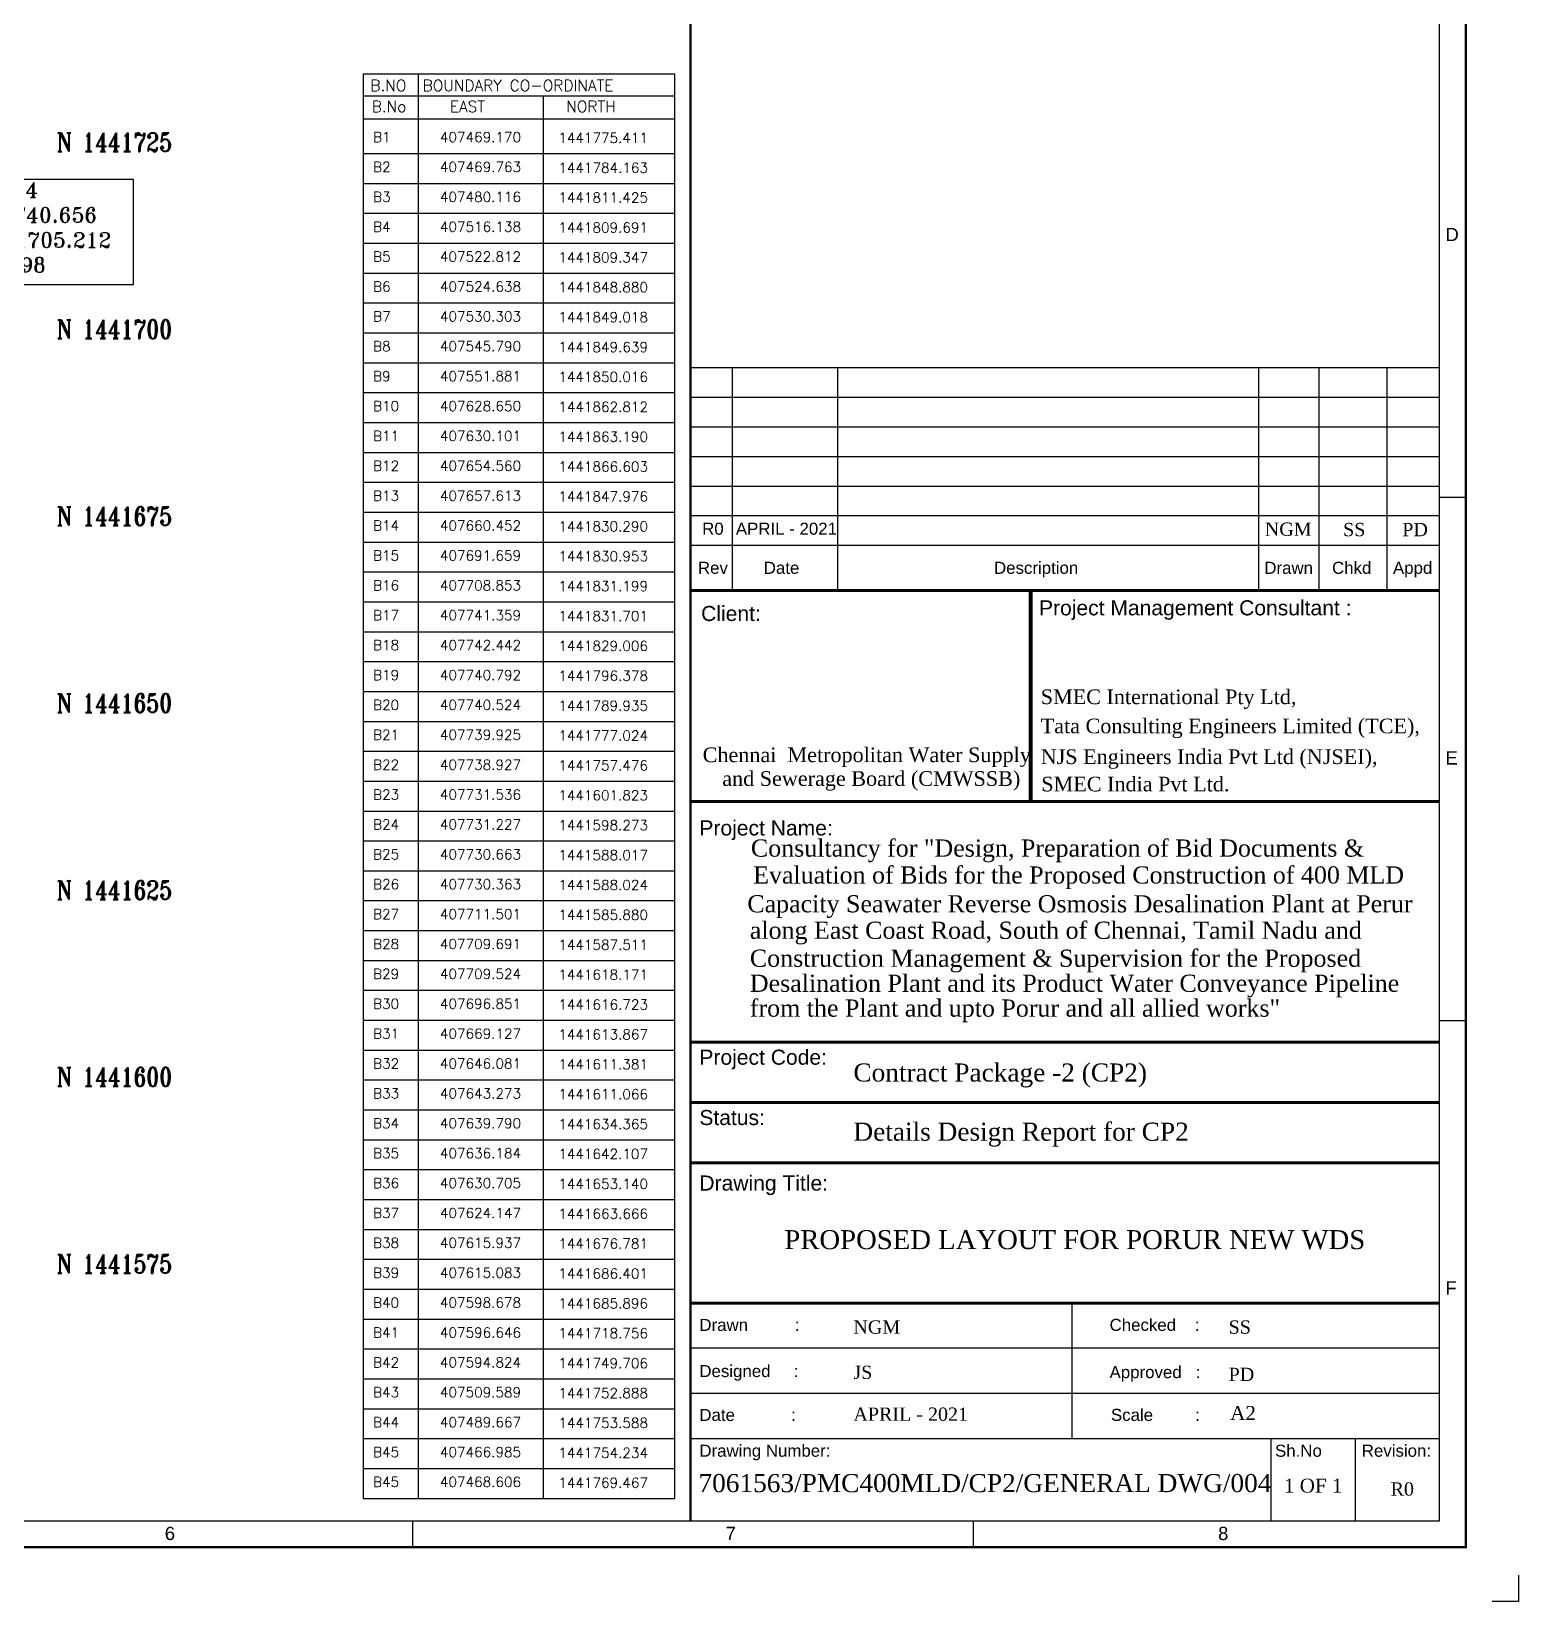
# Model space of a CAD drawing. Header units: metres. Extents: x 407256 to 408319, y 1441515 to 1441935.
# Drawn here: x 408119.9 to 408318.7, y 1441515.1 to 1441725.1 of the extents above; entities that cross this region are included whole.
import ezdxf
from ezdxf.enums import TextEntityAlignment as Align

# ---------------------------------------------------------------- set-up
doc = ezdxf.new("R2010")
doc.units = ezdxf.units.M
doc.linetypes.add('A3-Templete$0$PHANTOM2', pattern=[1.25, 0.625, -0.125, 0.125, -0.125, 0.125, -0.125])
for name, color, linetype in [('A3-Templete$0$NEW_A1$0$Z_DWGSHT', 7, 'Continuous'), ('A3-Templete$0$NEW_A1$0$Z_TITLE_DC_LOGO', 7, 'Continuous'), ('A3-Templete$0$NEW_A1$0$Z_TITLE_GRID', 7, 'Continuous'), ('A3-Templete$0$NEW_A1$0$Z_TITLE_PMC_LOGO', 7, 'Continuous'), ('A3-Templete$0$NEW_A1$0$Z_TITLE_TEXT', 7, 'Continuous'), ('A3-Templete$0$Z_DWGSHT', 7, 'Continuous'), ('A3-Templete$0$Z_TITLE_TEXT', 7, 'Continuous'), ('Gval', 171, 'Continuous'), ('Text', 7, 'Continuous'), ('Ts-Cord', 1, 'Continuous')]:
    doc.layers.add(name, color=color, linetype=linetype)
doc.styles.add('A3-Templete$0$ARIAL', font='arial.ttf')
doc.styles.add('A3-Templete$0$NEW_A1$0$ARIAL', font='arial.ttf')
doc.styles.add('A3-Templete$0$NEW_A1$0$NKUISP - A1(MO)$0$Times New Roman', font='times.ttf')
doc.styles.add('A3-Templete$0$NKUISP - A1(MO)$0$Times New Roman', font='times.ttf')
doc.styles.add('Gval', font='romant.shx', dxfattribs={"width": 0.8, "height": 2})
doc.styles.add('text', font='romans.shx', dxfattribs={"height": 2})
doc.styles.add('text-1', font='romant.shx', dxfattribs={"height": 2.25})

# ---------------------------------------------------------------- blocks, each defined once
blk = doc.blocks.new('A$C2F9C24A0')
at = {"layer": 'A3-Templete$0$NEW_A1$0$Z_DWGSHT'}
for p, q in [((-33.15, 21.79), (-33.15, 10.82)), ((-21.86, 21.79), (-21.86, 10.82))]:
    blk.add_line(p, q, dxfattribs=at)
at = {"layer": 'A3-Templete$0$NEW_A1$0$Z_DWGSHT', "const_width": 0.323}
blk.add_lwpolyline([(-586.94, 7.29), (-7.06, 7.29), (-7.06, 412.71), (-586.94, 412.71)], close=True, dxfattribs=at)
at = {"layer": 'A3-Templete$0$NEW_A1$0$Z_DWGSHT', "flags": 128}
blk.add_lwpolyline([(-583.41, 10.82), (-10.59, 10.82), (-10.59, 409.18), (-583.41, 409.18)], close=True, dxfattribs=at)
at = {"layer": 'A3-Templete$0$NEW_A1$0$Z_DWGSHT'}
for points, const_width in [([(-110.75, 10.82), (-110.75, 409.18)], 0.323), ([(-10.59, 135.23), (-110.57, 135.23)], 0.403), ([(-65.26, 135.23), (-65.26, 107.02)], 0.564), ([(-110.57, 107.02), (-10.59, 107.02)], 0.403), ([(-110.57, 74.82), (-10.59, 74.82)], 0.403), ([(-110.57, 66.76), (-10.59, 66.76)], 0.403), ([(-110.57, 58.7), (-10.59, 58.7)], 0.403), ([(-110.57, 39.93), (-13.82, 39.93)], 0.403), ([(-13.82, 39.93), (-110.57, 39.93)], 0.403), ([(-10.59, 39.93), (-110.57, 39.93)], 0.403)]:
    blk.add_lwpolyline(points, dxfattribs=dict(at, const_width=const_width))
at = {"layer": 'A3-Templete$0$NEW_A1$0$Z_DWGSHT', "flags": 128}
blk.add_lwpolyline([(-59.71, 21.79), (-59.71, 39.93)], dxfattribs=at)
at = {"layer": 'A3-Templete$0$NEW_A1$0$Z_DWGSHT'}
for points in [[(-10.59, 33.88), (-110.57, 33.88)], [(-10.59, 27.84), (-110.57, 27.84)], [(-25.91, 21.79), (-110.57, 21.79)], [(-10.59, 21.79), (-110.57, 21.79)]]:
    blk.add_lwpolyline(points, dxfattribs=at)
at = {"layer": 'A3-Templete$0$NEW_A1$0$Z_DWGSHT', "lineweight": 30}
blk.add_lwpolyline([(0, 3.53), (0, 0), (-3.53, 0)], dxfattribs=at)
at = {"layer": 'A3-Templete$0$NEW_A1$0$Z_TITLE_GRID'}
for p, q in [((-10.59, 147.71), (-7.06, 147.71)), ((-10.59, 77.71), (-7.06, 77.71)), ((-147.94, 10.82), (-147.94, 7.29)), ((-72.94, 10.82), (-72.94, 7.29))]:
    blk.add_line(p, q, dxfattribs=at)
at = {"layer": 'A3-Templete$0$Z_DWGSHT'}
for p, q in [((-110.57, 165.03), (-10.59, 165.03)), ((-105.16, 165.03), (-105.16, 135.23)), ((-91.1, 165.03), (-91.1, 135.23)), ((-34.78, 165.03), (-34.78, 135.23)), ((-26.72, 165.03), (-26.72, 135.23)), ((-17.63, 165.03), (-17.63, 135.23)), ((-110.57, 161.07), (-10.59, 161.07)), ((-110.57, 157.11), (-10.59, 157.11)), ((-110.57, 153.16), (-10.59, 153.16)), ((-110.57, 149.2), (-10.59, 149.2)), ((-110.57, 145.24), (-10.59, 145.24)), ((-110.57, 141.28), (-10.59, 141.28))]:
    blk.add_line(p, q, dxfattribs=at)
for s, height, style, p in [('NGM', 1.774, 'A3-Templete$0$NEW_A1$0$NKUISP - A1(MO)$0$Times New Roman', (-33.94, 142.54)), ('SS', 1.774, 'A3-Templete$0$NEW_A1$0$NKUISP - A1(MO)$0$Times New Roman', (-23.47, 142.49)), ('PD', 1.774, 'A3-Templete$0$NEW_A1$0$NKUISP - A1(MO)$0$Times New Roman', (-15.56, 142.49)), ('SMEC International Pty Ltd,', 1.9592, 'A3-Templete$0$NEW_A1$0$NKUISP - A1(MO)$0$Times New Roman', (-63.91, 120.03)), ('Tata Consulting Engineers Limited (TCE), ', 1.9592, 'A3-Templete$0$NEW_A1$0$NKUISP - A1(MO)$0$Times New Roman', (-63.91, 116.13)), ('Chennai  Metropolitan Water Supply ', 1.9592, 'A3-Templete$0$NEW_A1$0$NKUISP - A1(MO)$0$Times New Roman', (-109.12, 112.27)), ('NJS Engineers India Pvt Ltd (NJSEI),', 1.9592, 'A3-Templete$0$NEW_A1$0$NKUISP - A1(MO)$0$Times New Roman', (-63.91, 112.02)), ('and Sewerage Board (CMWSSB)', 1.9592, 'A3-Templete$0$NEW_A1$0$NKUISP - A1(MO)$0$Times New Roman', (-106.5, 109.1)), (' SMEC India Pvt Ltd.', 1.9592, 'A3-Templete$0$NEW_A1$0$NKUISP - A1(MO)$0$Times New Roman', (-64.57, 108.36)), ('Consultancy for "Design, Preparation of Bid Documents & ', 2.2979, 'A3-Templete$0$NEW_A1$0$NKUISP - A1(MO)$0$Times New Roman', (-102.67, 99.63)), ('Evaluation of Bids for the Proposed Construction of 400 MLD ', 2.2979, 'A3-Templete$0$NEW_A1$0$NKUISP - A1(MO)$0$Times New Roman', (-102.37, 96.03)), ('Capacity Seawater Reverse Osmosis Desalination Plant at Perur ', 2.2979, 'A3-Templete$0$NEW_A1$0$NKUISP - A1(MO)$0$Times New Roman', (-103.15, 92.18)), ('along East Coast Road, South of Chennai, Tamil Nadu and ', 2.2979, 'A3-Templete$0$NEW_A1$0$NKUISP - A1(MO)$0$Times New Roman', (-102.81, 88.64)), ('Construction Management & Supervision for the Proposed ', 2.2979, 'A3-Templete$0$NEW_A1$0$NKUISP - A1(MO)$0$Times New Roman', (-102.81, 84.9)), ('Desalination Plant and its Product Water Conveyance Pipeline ', 2.2979, 'A3-Templete$0$NEW_A1$0$NKUISP - A1(MO)$0$Times New Roman', (-102.81, 81.55)), ('from the Plant and upto Porur and all allied works"', 2.2979, 'A3-Templete$0$NEW_A1$0$NKUISP - A1(MO)$0$Times New Roman', (-102.81, 78.23)), ('Contract Package -2 (CP2)', 2.4188, 'A3-Templete$0$NEW_A1$0$NKUISP - A1(MO)$0$Times New Roman', (-88.96, 69.55)), ('Details Design Report for CP2', 2.4188, 'A3-Templete$0$NEW_A1$0$NKUISP - A1(MO)$0$Times New Roman', (-88.96, 61.64)), ('NGM', 1.774, 'A3-Templete$0$NEW_A1$0$NKUISP - A1(MO)$0$Times New Roman', (-88.96, 35.83)), ('SS', 1.774, 'A3-Templete$0$NEW_A1$0$NKUISP - A1(MO)$0$Times New Roman', (-38.78, 35.83)), ('JS', 1.774, 'A3-Templete$0$NEW_A1$0$NKUISP - A1(MO)$0$Times New Roman', (-88.96, 29.78)), ('PD', 1.774, 'A3-Templete$0$NEW_A1$0$NKUISP - A1(MO)$0$Times New Roman', (-38.78, 29.5)), ('APRIL - 2021', 1.7738, 'A3-Templete$0$NEW_A1$0$NKUISP - A1(MO)$0$Times New Roman', (-88.96, 24.18)), ('A2 ', 1.862, 'A3-Templete$0$NKUISP - A1(MO)$0$Times New Roman', (-38.57, 24.3)), ('7061563/PMC400MLD/CP2/GENERAL DWG/004', 2.4188, 'A3-Templete$0$NKUISP - A1(MO)$0$Times New Roman', (-109.68, 14.64)), ('1 OF 1', 1.862, 'A3-Templete$0$NKUISP - A1(MO)$0$Times New Roman', (-31.38, 14.58)), ('R0', 1.774, 'A3-Templete$0$NEW_A1$0$NKUISP - A1(MO)$0$Times New Roman', (-17.12, 14.17))]:
    blk.add_text(s, height=height, dxfattribs=dict(style=style)).set_placement(p)
at = {"linetype": 'A3-Templete$0$PHANTOM2', "insert": (-98.2, 49.68), "char_height": 2.5398, "width": 77.5031, "attachment_point": 1, "style": 'A3-Templete$0$NKUISP - A1(MO)$0$Times New Roman'}
blk.add_mtext('PROPOSED LAYOUT FOR PORUR NEW WDS ', dxfattribs=at)
at = {"layer": 'A3-Templete$0$NEW_A1$0$Z_TITLE_DC_LOGO', "style": 'A3-Templete$0$NEW_A1$0$ARIAL'}
blk.add_text('Project Management Consultant :', height=2.0157, dxfattribs=at).set_placement((-64.14, 132.91), align=Align.MIDDLE_LEFT)
at = {"layer": 'A3-Templete$0$NEW_A1$0$Z_TITLE_GRID', "style": 'A3-Templete$0$NEW_A1$0$ARIAL'}
for s, p in [('D', (-9.78, 181.95)), ('E', (-9.78, 111.95)), ('F', (-9.78, 41.06))]:
    blk.add_text(s, height=1.77, dxfattribs=at).set_placement(p)
for s, p in [('6', (-180.37, 9.12)), ('7', (-105.37, 9.12)), ('8', (-39.5, 9.12))]:
    blk.add_text(s, height=1.77, dxfattribs=at).set_placement(p, align=Align.MIDDLE)
at = {"layer": 'A3-Templete$0$NEW_A1$0$Z_TITLE_PMC_LOGO', "style": 'A3-Templete$0$NEW_A1$0$ARIAL'}
blk.add_text('Client:', height=2.016, dxfattribs=at).set_placement((-109.33, 132.15), align=Align.MIDDLE_LEFT)
at = {"layer": 'A3-Templete$0$NEW_A1$0$Z_TITLE_TEXT', "style": 'A3-Templete$0$NEW_A1$0$ARIAL'}
for s, height, p in [('Project Name:', 2.0157, (-109.56, 103.47)), ('Project Code:', 2.0157, (-109.56, 72.81)), ('Drawing Title:', 2.0157, (-109.56, 55.98)), ('Drawn          :', 1.6125, (-109.56, 37.01)), ('Checked    :', 1.6125, (-54.7, 37.01)), ('Designed     :', 1.6125, (-109.56, 30.83)), ('Approved   :', 1.6125, (-54.7, 30.69)), ('Date            :', 1.6125, (-109.56, 24.97)), ('Scale         :', 1.6125, (-54.52, 24.97)), ('Drawing Number:', 1.6125, (-109.56, 20.18))]:
    blk.add_text(s, height=height, dxfattribs=at).set_placement(p, align=Align.MIDDLE_LEFT)
for s, height, p in [('Status:', 2.016, (-105.18, 64.74)), ('Sh.No', 1.613, (-29.44, 20.18)), ('Revision:', 1.613, (-16.34, 20.18))]:
    blk.add_text(s, height=height, dxfattribs=at).set_placement(p, align=Align.MIDDLE_CENTER)
at = {"layer": 'A3-Templete$0$Z_TITLE_TEXT', "style": 'A3-Templete$0$ARIAL'}
for s, height, p in [('R0', 1.613, (-107.75, 143.49)), ('APRIL - 2021', 1.6125, (-97.92, 143.49)), ('Rev', 1.613, (-107.75, 138.26)), ('Date', 1.613, (-98.57, 138.26)), ('Description ', 1.6125, (-64.21, 138.26)), ('Drawn', 1.613, (-30.75, 138.26)), ('Chkd', 1.613, (-22.32, 138.26)), ('Appd', 1.613, (-14.17, 138.26))]:
    blk.add_text(s, height=height, dxfattribs=at).set_placement(p, align=Align.MIDDLE_CENTER)

msp = doc.modelspace()

# ---------------------------------------------------------------- linework, layer by layer
at = {"layer": 'Text'}
for p, q in [((408171.604, 1441528.906), (408171.604, 1441719.377)), ((408205.888, 1441716.441), (408164.21, 1441716.441)), ((408188.293, 1441716.441), (408188.293, 1441528.906)), ((408205.888, 1441713.383), (408164.21, 1441713.383)), ((408164.21, 1441708.77), (408205.888, 1441708.77)), ((408164.21, 1441704.773), (408205.888, 1441704.773)), ((408164.21, 1441700.776), (408205.888, 1441700.776)), ((408164.21, 1441696.779), (408205.888, 1441696.779)), ((408164.21, 1441692.782), (408205.888, 1441692.782)), ((408164.21, 1441688.785), (408205.888, 1441688.785)), ((408164.21, 1441684.788), (408205.888, 1441684.788)), ((408164.21, 1441680.791), (408205.888, 1441680.791)), ((408164.21, 1441676.794), (408205.888, 1441676.794)), ((408164.21, 1441672.797), (408205.888, 1441672.797)), ((408164.21, 1441668.8), (408205.888, 1441668.8)), ((408164.21, 1441664.803), (408205.888, 1441664.803)), ((408164.21, 1441660.806), (408205.888, 1441660.806)), ((408164.21, 1441656.809), (408205.888, 1441656.809)), ((408164.21, 1441652.812), (408205.888, 1441652.812)), ((408164.21, 1441648.815), (408205.888, 1441648.815)), ((408164.21, 1441644.818), (408205.888, 1441644.818)), ((408164.21, 1441640.821), (408205.888, 1441640.821)), ((408164.21, 1441636.824), (408205.888, 1441636.824)), ((408164.21, 1441632.827), (408205.888, 1441632.827)), ((408164.21, 1441628.83), (408205.888, 1441628.83)), ((408164.21, 1441624.833), (408205.888, 1441624.833)), ((408164.21, 1441620.836), (408205.888, 1441620.836)), ((408164.21, 1441616.839), (408205.888, 1441616.839)), ((408164.21, 1441612.843), (408205.888, 1441612.843)), ((408164.21, 1441608.846), (408205.888, 1441608.846)), ((408164.21, 1441604.849), (408205.888, 1441604.849)), ((408164.21, 1441600.852), (408205.888, 1441600.852)), ((408164.21, 1441596.855), (408205.888, 1441596.855)), ((408164.21, 1441592.858), (408205.888, 1441592.858)), ((408164.21, 1441588.861), (408205.888, 1441588.861)), ((408164.21, 1441584.864), (408205.888, 1441584.864)), ((408164.21, 1441580.867), (408205.888, 1441580.867)), ((408164.21, 1441576.87), (408205.888, 1441576.87)), ((408164.21, 1441572.873), (408205.888, 1441572.873)), ((408164.21, 1441568.876), (408205.888, 1441568.876)), ((408164.21, 1441564.879), (408205.888, 1441564.879)), ((408164.21, 1441560.882), (408205.888, 1441560.882)), ((408164.21, 1441556.885), (408205.888, 1441556.885)), ((408164.21, 1441552.888), (408205.888, 1441552.888)), ((408164.21, 1441548.891), (408205.888, 1441548.891)), ((408164.21, 1441544.894), (408205.888, 1441544.894)), ((408164.21, 1441540.897), (408205.888, 1441540.897)), ((408164.21, 1441536.9), (408205.888, 1441536.9)), ((408164.21, 1441532.903), (408205.888, 1441532.903))]:
    msp.add_line(p, q, dxfattribs=at)
msp.add_lwpolyline([(408164.21, 1441719.377), (408164.21, 1441528.906), (408205.888, 1441528.906), (408205.888, 1441719.377)], close=True, dxfattribs=at)
at = {"layer": 'Ts-Cord', "elevation": -14.86}
msp.add_lwpolyline([(408108.872, 1441705.358), (408133.473, 1441705.358), (408133.473, 1441691.186), (408108.872, 1441691.186)], close=True, dxfattribs=at)

# ---------------------------------------------------------------- block references
msp.add_blockref('A$C2F9C24A0', (408318.745, 1441515.101))

# ---------------------------------------------------------------- texts
at = {"layer": 'Gval', "style": 'Gval', "width": 0.8}
for s, p in [('N 1441725', (408130.94, 1441710.268, -14.86)), ('N 1441700', (408130.94, 1441685.268, -14.86)), ('N 1441675', (408130.94, 1441660.268, -14.86)), ('N 1441650', (408130.94, 1441635.268, -14.86)), ('N 1441625', (408130.94, 1441610.268, -14.86)), ('N 1441600', (408130.94, 1441585.268, -14.86)), ('N 1441575', (408130.94, 1441560.268, -14.86))]:
    msp.add_text(s, height=2.5, dxfattribs=at).set_placement(p, align=Align.MIDDLE_CENTER)
at = {"layer": 'Text'}
for s, height, style, p in [('B.NO', 1.4989, 'text-1', (408165.185, 1441717.122)), ('BOUNDARY CO-ORDINATE', 1.49887, 'text-1', (408172.182, 1441717.122)), ('B.No', 1.4989, 'text-1', (408165.369, 1441714.305)), ('EAST', 1.4989, 'text-1', (408175.836, 1441714.305)), ('NORTH', 1.4989, 'text-1', (408191.381, 1441714.305)), ('B1', 1.3323, 'text', (408165.551, 1441710.3)), ('407469.170', 1.3323, 'text', (408174.489, 1441710.3)), ('1441775.411', 1.33233, 'text', (408190.322, 1441710.198)), ('B2', 1.3323, 'text', (408165.551, 1441706.303)), ('407469.763', 1.3323, 'text', (408174.489, 1441706.303)), ('1441784.163', 1.33233, 'text', (408190.322, 1441706.201)), ('B3', 1.3323, 'text', (408165.551, 1441702.306)), ('407480.116', 1.3323, 'text', (408174.489, 1441702.306)), ('1441811.425', 1.33233, 'text', (408190.322, 1441702.204)), ('B4', 1.3323, 'text', (408165.551, 1441698.309)), ('407516.138', 1.3323, 'text', (408174.489, 1441698.309)), ('1441809.691', 1.33233, 'text', (408190.322, 1441698.207)), ('B5', 1.3323, 'text', (408165.551, 1441694.312)), ('407522.812', 1.3323, 'text', (408174.489, 1441694.312)), ('1441809.347', 1.33233, 'text', (408190.322, 1441694.21)), ('B6', 1.3323, 'text', (408165.551, 1441690.315)), ('407524.638', 1.3323, 'text', (408174.489, 1441690.315)), ('1441848.880', 1.33233, 'text', (408190.322, 1441690.213)), ('B7', 1.3323, 'text', (408165.551, 1441686.318)), ('407530.303', 1.3323, 'text', (408174.489, 1441686.318)), ('1441849.018', 1.33233, 'text', (408190.322, 1441686.216)), ('B8', 1.3323, 'text', (408165.551, 1441682.321)), ('407545.790', 1.3323, 'text', (408174.489, 1441682.321)), ('1441849.639', 1.33233, 'text', (408190.322, 1441682.219)), ('B9', 1.3323, 'text', (408165.551, 1441678.324)), ('407551.881', 1.3323, 'text', (408174.489, 1441678.324)), ('1441850.016', 1.33233, 'text', (408190.322, 1441678.222)), ('B10', 1.3323, 'text', (408165.551, 1441674.327)), ('407628.650', 1.3323, 'text', (408174.489, 1441674.327)), ('1441862.812', 1.33233, 'text', (408190.322, 1441674.225)), ('B11', 1.3323, 'text', (408165.551, 1441670.33)), ('407630.101', 1.3323, 'text', (408174.489, 1441670.33)), ('1441863.190', 1.33233, 'text', (408190.322, 1441670.228)), ('B12', 1.3323, 'text', (408165.551, 1441666.333)), ('407654.560', 1.3323, 'text', (408174.489, 1441666.333)), ('1441866.603', 1.33233, 'text', (408190.322, 1441666.231)), ('B13', 1.3323, 'text', (408165.551, 1441662.336)), ('407657.613', 1.3323, 'text', (408174.489, 1441662.336)), ('1441847.976', 1.33233, 'text', (408190.322, 1441662.234)), ('B14', 1.3323, 'text', (408165.551, 1441658.339)), ('407660.452', 1.3323, 'text', (408174.489, 1441658.339)), ('1441830.290', 1.33233, 'text', (408190.322, 1441658.237)), ('B15', 1.3323, 'text', (408165.551, 1441654.342)), ('407691.659', 1.3323, 'text', (408174.489, 1441654.342)), ('1441830.953', 1.33233, 'text', (408190.322, 1441654.24)), ('B16', 1.3323, 'text', (408165.551, 1441650.345)), ('407708.853', 1.3323, 'text', (408174.489, 1441650.345)), ('1441831.199', 1.33233, 'text', (408190.322, 1441650.243)), ('B17', 1.3323, 'text', (408165.551, 1441646.348)), ('407741.359', 1.3323, 'text', (408174.489, 1441646.348)), ('1441831.701', 1.33233, 'text', (408190.322, 1441646.246)), ('B18', 1.3323, 'text', (408165.551, 1441642.351)), ('407742.442', 1.3323, 'text', (408174.489, 1441642.351)), ('1441829.006', 1.33233, 'text', (408190.322, 1441642.249)), ('B19', 1.3323, 'text', (408165.551, 1441638.354)), ('407740.792', 1.3323, 'text', (408174.489, 1441638.354)), ('1441796.378', 1.33233, 'text', (408190.322, 1441638.252)), ('B20', 1.3323, 'text', (408165.551, 1441634.357)), ('407740.524', 1.3323, 'text', (408174.489, 1441634.357)), ('1441789.935', 1.33233, 'text', (408190.322, 1441634.255)), ('B21', 1.3323, 'text', (408165.551, 1441630.36)), ('407739.925', 1.3323, 'text', (408174.489, 1441630.36)), ('1441777.024', 1.33233, 'text', (408190.322, 1441630.258)), ('B22', 1.3323, 'text', (408165.551, 1441626.363)), ('407738.927', 1.3323, 'text', (408174.489, 1441626.363)), ('1441757.476', 1.33233, 'text', (408190.322, 1441626.261)), ('B23', 1.3323, 'text', (408165.551, 1441622.366)), ('407731.536', 1.3323, 'text', (408174.489, 1441622.366)), ('1441601.823', 1.33233, 'text', (408190.322, 1441622.264)), ('B24', 1.3323, 'text', (408165.551, 1441618.369)), ('407731.227', 1.3323, 'text', (408174.489, 1441618.369)), ('1441598.273', 1.33233, 'text', (408190.322, 1441618.267)), ('B25', 1.3323, 'text', (408165.551, 1441614.372)), ('407730.663', 1.3323, 'text', (408174.489, 1441614.372)), ('1441588.017', 1.33233, 'text', (408190.322, 1441614.27)), ('B26', 1.3323, 'text', (408165.551, 1441610.375)), ('407730.363', 1.3323, 'text', (408174.489, 1441610.375)), ('1441588.024', 1.33233, 'text', (408190.322, 1441610.273)), ('B27', 1.3323, 'text', (408165.551, 1441606.378)), ('407711.501', 1.3323, 'text', (408174.489, 1441606.378)), ('1441585.880', 1.33233, 'text', (408190.322, 1441606.276)), ('B28', 1.3323, 'text', (408165.551, 1441602.381)), ('407709.691', 1.3323, 'text', (408174.489, 1441602.381)), ('1441587.511', 1.33233, 'text', (408190.322, 1441602.279)), ('B29', 1.3323, 'text', (408165.551, 1441598.384)), ('407709.524', 1.3323, 'text', (408174.489, 1441598.384)), ('1441618.171', 1.33233, 'text', (408190.322, 1441598.282)), ('B30', 1.3323, 'text', (408165.551, 1441594.387)), ('407696.851', 1.3323, 'text', (408174.489, 1441594.387)), ('1441616.723', 1.33233, 'text', (408190.322, 1441594.285)), ('B31', 1.3323, 'text', (408165.551, 1441590.39)), ('407669.127', 1.3323, 'text', (408174.489, 1441590.39)), ('1441613.867', 1.33233, 'text', (408190.322, 1441590.288)), ('B32', 1.3323, 'text', (408165.551, 1441586.393)), ('407646.081', 1.3323, 'text', (408174.489, 1441586.393)), ('1441611.381', 1.33233, 'text', (408190.322, 1441586.291)), ('B33', 1.3323, 'text', (408165.551, 1441582.396)), ('407643.273', 1.3323, 'text', (408174.489, 1441582.396)), ('1441611.066', 1.33233, 'text', (408190.322, 1441582.294)), ('B34', 1.3323, 'text', (408165.551, 1441578.399)), ('407639.790', 1.3323, 'text', (408174.489, 1441578.399)), ('1441634.365', 1.33233, 'text', (408190.322, 1441578.297)), ('B35', 1.3323, 'text', (408165.551, 1441574.402)), ('407636.184', 1.3323, 'text', (408174.489, 1441574.402)), ('1441642.107', 1.33233, 'text', (408190.322, 1441574.3)), ('B36', 1.3323, 'text', (408165.551, 1441570.405)), ('407630.705', 1.3323, 'text', (408174.489, 1441570.405)), ('1441653.140', 1.33233, 'text', (408190.322, 1441570.303)), ('B37', 1.3323, 'text', (408165.551, 1441566.408)), ('407624.147', 1.3323, 'text', (408174.489, 1441566.408)), ('1441663.666', 1.33233, 'text', (408190.322, 1441566.306)), ('B38', 1.3323, 'text', (408165.551, 1441562.411)), ('407615.937', 1.3323, 'text', (408174.489, 1441562.411)), ('1441676.781', 1.33233, 'text', (408190.322, 1441562.309)), ('B39', 1.3323, 'text', (408165.551, 1441558.414)), ('407615.083', 1.3323, 'text', (408174.489, 1441558.414)), ('1441686.401', 1.33233, 'text', (408190.322, 1441558.312)), ('B40', 1.3323, 'text', (408165.551, 1441554.417)), ('407598.678', 1.3323, 'text', (408174.489, 1441554.417)), ('1441685.896', 1.33233, 'text', (408190.322, 1441554.315)), ('B41', 1.3323, 'text', (408165.551, 1441550.42)), ('407596.646', 1.3323, 'text', (408174.489, 1441550.42)), ('1441718.756', 1.33233, 'text', (408190.322, 1441550.318)), ('B42', 1.3323, 'text', (408165.551, 1441546.423)), ('407594.824', 1.3323, 'text', (408174.489, 1441546.423)), ('1441749.706', 1.33233, 'text', (408190.322, 1441546.321)), ('B43', 1.3323, 'text', (408165.551, 1441542.426)), ('407509.589', 1.3323, 'text', (408174.489, 1441542.426)), ('1441752.888', 1.33233, 'text', (408190.322, 1441542.324)), ('B44', 1.3323, 'text', (408165.551, 1441538.429)), ('407489.667', 1.3323, 'text', (408174.489, 1441538.429)), ('1441753.588', 1.33233, 'text', (408190.322, 1441538.327)), ('B45', 1.3323, 'text', (408165.551, 1441534.432)), ('407466.985', 1.3323, 'text', (408174.489, 1441534.432)), ('1441754.234', 1.33233, 'text', (408190.322, 1441534.33)), ('B45', 1.3323, 'text', (408165.551, 1441530.435)), ('407468.606', 1.3323, 'text', (408174.489, 1441530.435)), ('1441769.467', 1.33233, 'text', (408190.322, 1441530.333))]:
    msp.add_text(s, height=height, dxfattribs=dict(at, style=style)).set_placement(p)
at = {"layer": 'Ts-Cord', "insert": (408109.615, 1441704.883, 1.138), "char_height": 2, "width": 40, "attachment_point": 1, "style": 'text-1'}
msp.add_mtext('GPS-14\\PX:407740.656^JY:1441705.212^JZ:15.998', dxfattribs=at)

doc.saveas('drawing.dxf')
